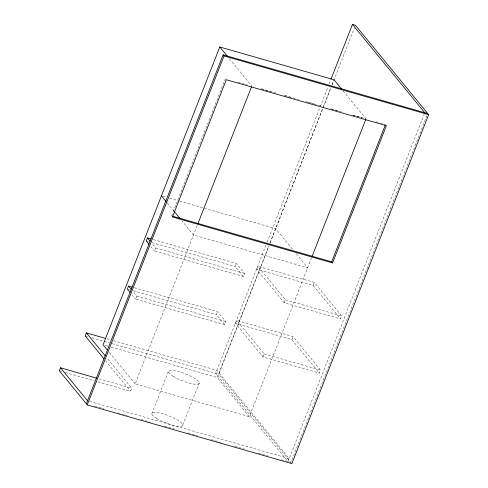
<?xml version="1.0" encoding="UTF-8"?>
<svg xmlns="http://www.w3.org/2000/svg" width="488" height="488" viewBox="0 0 488 488"><rect width="100%" height="100%" fill="white"/><g stroke="black" fill="none" stroke-linecap="round" stroke-linejoin="round"><path stroke-width="0.37" stroke-dasharray="2.44 1.83" d="M134.395 287.713L217.526 311.57L225.761 321.629L224.584 324.636L135.615 299.107L136.792 296.1L133.132 291.629M153.256 239.584L236.387 263.441L244.622 273.493L243.445 276.507L154.476 250.978L155.66 247.965L151.994 243.5M171.562 215.891L225.364 78.599M97.85 381.842L130.534 391.224L131.711 388.216L106.652 357.613M311.533 257.823L249.289 416.648L135.109 383.891L197.353 225.059M151.786 413.818L168.293 371.704M224.584 324.636L216.349 314.577L217.526 311.57M243.445 276.507L235.21 266.448L236.387 263.441M182.805 424.932L199.305 382.818M266.027 244.97L215.72 373.344L287.53 461.044M267.143 242.133L319.951 107.378M320.232 106.671L328.009 86.815M329.125 83.979L330.791 79.721M235.527 323.41L236.704 320.402L293.05 336.567L320.5 370.099L319.323 373.106L262.977 356.935L235.527 323.41L291.873 339.581L319.323 373.106M256.743 269.266L257.92 266.259L314.272 282.424L341.722 315.95L340.545 318.957L284.199 302.792L256.743 269.266L313.089 285.431L340.545 318.957M249.289 416.648L217.258 377.535L268.943 245.647M270.059 242.81L323.129 107.384M323.41 106.677L330.913 87.529M332.023 84.692L333.969 79.727M426.896 115.668L290.976 462.484L218.685 374.192L268.998 245.824M270.108 242.987L330.98 87.663M332.09 84.827L333.481 81.282M333.755 80.569L354.325 28.09M262.977 356.935L264.154 353.928L236.704 320.402M284.199 302.792L285.376 299.784L257.92 266.259M291.873 339.581L293.05 336.567M313.089 285.431L314.272 282.424M288.011 461.63L424.487 113.399M261.336 88.816L277.434 93.434M284.754 95.532L298.662 99.522M305.982 101.626L322.08 106.244M330.864 108.763L343.308 112.332M352.824 115.064L365.994 118.846M237.796 82.161L247.3 84.894M261.19 88.877L270.694 91.604M284.583 95.587L291.897 97.685M307.983 102.303L315.291 104.401M331.376 109.013L338.684 111.112M352.58 115.101L362.084 117.828M375.974 121.811L385.477 124.538M162.9 196.292L165.829 197.134M169.489 198.183L179.004 200.91M179.736 201.123L275.616 228.634L292.824 249.649M146.241 240.919L149.157 241.755M152.079 242.591L235.21 266.448M155.66 247.965L244.622 273.493M285.376 299.784L341.722 315.95M127.38 289.048L129.57 289.677M133.212 290.72L216.349 314.577M136.792 296.1L225.761 321.629M264.154 353.928L320.5 370.099M106.823 338.751L110.471 339.794M113.387 340.636L216.898 370.337L289.189 458.622L88.261 400.971M85.235 335.903L88.151 336.738M91.793 337.787L103.462 341.13M104.188 341.338L109.294 342.808M112.209 343.644L218.685 374.192M105.28 345.406L108.208 346.242M111.136 347.084L217.258 377.535M99.027 378.834L131.711 388.216M59.359 370.801L62.263 371.63M65.166 372.466L94.221 380.805M94.391 406.071L103.889 408.798M117.773 412.781L127.276 415.514M141.154 419.491L150.664 422.224M164.529 426.201L174.051 428.934M187.911 432.911L197.433 435.644M211.292 439.621L220.82 442.354M234.673 446.325L244.207 449.064M258.054 453.035L267.595 455.774M281.436 459.745L290.976 462.484M343.052 90.823L365.518 118.261M229.354 58.645L251.82 86.083M296.167 253.736L307.641 267.747L193.468 234.984L181.994 220.972M167.177 202.874L173.868 211.048M150.816 246.507L154.476 250.978M131.955 294.636L135.615 299.107M109.3 352.36L135.109 383.891M105.475 360.62L130.534 391.224M156.739 418.484A16.598 3.819 21.4 0 0 182.427 425.853A16.598 3.819 21.4 0 0 162.718 413.787A16.598 3.819 21.4 0 0 156.739 418.484M173.246 376.37A16.598 3.819 21.4 0 0 198.927 383.739A16.598 3.819 21.4 0 0 179.224 371.673A16.598 3.819 21.4 0 0 173.246 376.37"/><path stroke-width="0.73" d="M96.85 378.212L60.536 367.793L59.359 370.801L87.267 404.887L291.891 463.6L428.641 114.656L355.435 25.248L352.47 24.4L331.071 79.013M105.365 338.33L86.413 332.895L85.235 335.903L104.029 358.857M341.618 89.072L333.969 79.727L219.795 46.97L103.084 344.772L107.384 350.03M132.205 287.084L128.558 286.041L127.38 289.048L130.125 292.404M151.066 238.955L147.419 237.912L146.241 240.919L148.986 244.268M86.352 403.765L223.101 54.827L427.726 113.539M87.267 404.887L224.016 55.943L223.101 54.827M197.914 223.638L251.54 86.791M312.088 256.401L365.719 119.554M332.59 262.947L172.477 217.007L226.279 79.715L386.392 125.654L332.59 262.947L331.675 261.83L385.203 125.245M224.016 55.943L428.641 114.656M172.294 216.099L331.675 261.83M352.47 24.4L424.761 112.685M219.795 46.97L227.439 56.309M161.436 195.871L166.219 201.709M174.344 211.633L180.078 218.642M147.419 237.912L150.164 241.261M128.558 286.041L131.303 289.39M86.413 332.895L105.207 355.844M60.536 367.793L87.529 400.758"/></g></svg>
